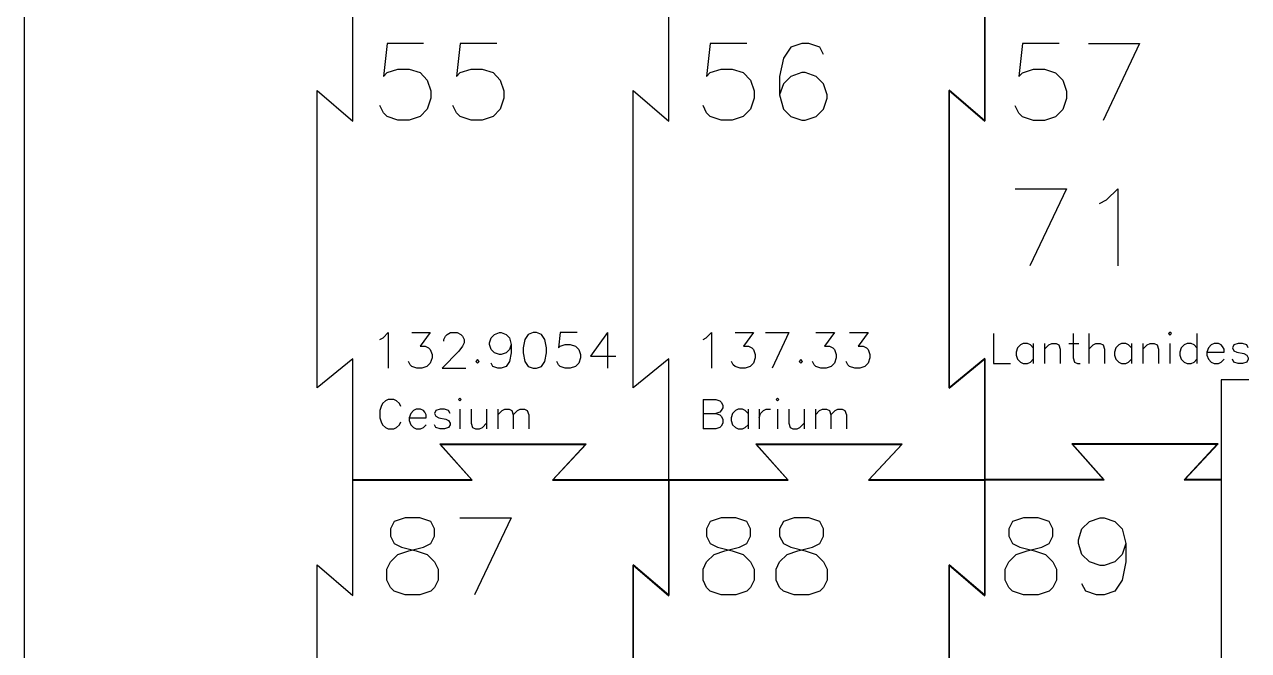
# Model space of a CAD drawing. Extents: x 0 to 297, y 0 to 210.
# Drawn here: x 0.1 to 57.6, y 64.8 to 94.2 of the extents above; entities that cross this region are included whole.
import ezdxf

# ---------------------------------------------------------------- set-up
doc = ezdxf.new("R2010")
doc.units = 0
doc.layers.get('0').update_dxf_attribs({"linetype": 'CONTINUOUS'})

msp = doc.modelspace()

# ---------------------------------------------------------------- linework, layer by layer
at = {"color": 1}
for p, q in [((0.05, 11.161079), (0.05, 198.838909)), ((45.232999, 95.087251), (45.232999, 92.386197)), ((45.242014, 92.386197), (45.242014, 95.087251)), ((15.494, 89.655236), (15.494, 92.386221)), ((30.366229, 89.655236), (30.366229, 92.386221)), ((45.232999, 92.386197), (45.232999, 89.66547)), ((45.242014, 89.644976), (45.242014, 92.386197)), ((13.815176, 77.110412), (13.815176, 91.093879)), ((13.815176, 91.093879), (15.494, 89.655236)), ((28.687406, 77.110412), (28.687406, 91.093879)), ((28.687406, 91.093879), (30.366229, 89.655236)), ((45.232999, 89.66547), (43.554175, 91.104119)), ((43.554175, 91.104119), (43.554175, 77.100445)), ((43.563191, 77.120119), (43.563191, 91.083625)), ((43.563191, 91.083625), (45.242014, 89.644976)), ((15.494, 78.481625), (13.815176, 77.110412)), ((15.494, 75.638267), (15.494, 78.481625)), ((30.366229, 78.481625), (28.687406, 77.110412)), ((30.366229, 75.638267), (30.366229, 78.481625)), ((43.554175, 77.100445), (45.232999, 78.471875)), ((45.242014, 78.491549), (43.563191, 77.120119)), ((45.232999, 78.471875), (45.232999, 75.638023)), ((45.242014, 75.638023), (45.242014, 78.491549)), ((45.232999, 75.638023), (45.232999, 72.779578)), ((45.242014, 72.779578), (45.242014, 75.638023)), ((19.595969, 74.463331), (21.093631, 72.784497)), ((26.471113, 74.463331), (19.595969, 74.463331)), ((21.114124, 72.775482), (19.616463, 74.454316)), ((19.616463, 74.454316), (26.4498, 74.454316)), ((26.4498, 74.454316), (24.887378, 72.775482)), ((24.907872, 72.784497), (26.471113, 74.463331)), ((34.468199, 74.463331), (35.96586, 72.784497)), ((41.343342, 74.463331), (34.468199, 74.463331)), ((35.986353, 72.775482), (34.488692, 74.454316)), ((34.488692, 74.454316), (41.322029, 74.454316)), ((41.322029, 74.454316), (39.759608, 72.775482)), ((39.780101, 72.784497), (41.343342, 74.463331)), ((17.501539, 72.784497), (15.494, 72.784497)), ((15.494, 72.784497), (15.494, 72.775482)), ((15.494, 72.775482), (17.501539, 72.775482)), ((21.093631, 72.784497), (17.501539, 72.784497)), ((17.501539, 72.775482), (21.114124, 72.775482)), ((24.887378, 72.775482), (26.693262, 72.775482)), ((26.693262, 72.784497), (24.907872, 72.784497)), ((28.508982, 72.784497), (26.693262, 72.784497)), ((26.693262, 72.775482), (28.508982, 72.775482)), ((30.365688, 72.784497), (28.508982, 72.784497)), ((28.508982, 72.775482), (30.365688, 72.775482)), ((30.36077, 72.779993), (30.36077, 70.078938)), ((30.369785, 72.779993), (30.36077, 72.779993)), ((30.365688, 72.775482), (30.365688, 72.784497)), ((32.373768, 72.784497), (30.366229, 72.784497)), ((30.366229, 72.784497), (30.366229, 72.775482)), ((30.366229, 72.775482), (32.373768, 72.775482)), ((30.369785, 70.078938), (30.369785, 72.779993)), ((35.96586, 72.784497), (32.373768, 72.784497)), ((32.373768, 72.775482), (35.986353, 72.775482)), ((39.759608, 72.775482), (41.565491, 72.775482)), ((41.565491, 72.784497), (39.780101, 72.784497)), ((43.381211, 72.784497), (41.565491, 72.784497)), ((41.565491, 72.775482), (43.381211, 72.775482)), ((45.237917, 72.784497), (43.381211, 72.784497)), ((43.381211, 72.775482), (45.237917, 72.775482)), ((45.232999, 72.779993), (45.232999, 70.078938)), ((45.242014, 72.779993), (45.232999, 72.779993)), ((45.232999, 72.779578), (45.242014, 72.779578)), ((45.237917, 72.775482), (45.237917, 72.784497)), ((45.242014, 70.078938), (45.242014, 72.779993)), ((15.494, 67.347977), (15.494, 70.078962)), ((30.36077, 70.078938), (30.36077, 67.358211)), ((30.369785, 67.337717), (30.369785, 70.078938)), ((45.232999, 70.078938), (45.232999, 67.358211)), ((45.242014, 67.337717), (45.242014, 70.078938)), ((13.815176, 54.803153), (13.815176, 68.78662)), ((13.815176, 68.78662), (15.494, 67.347977)), ((30.36077, 67.358211), (28.681946, 68.79686)), ((28.681946, 68.79686), (28.681946, 54.793186)), ((28.690961, 54.81286), (28.690961, 68.776366)), ((28.690961, 68.776366), (30.369785, 67.337717)), ((45.232999, 67.358211), (43.554175, 68.79686)), ((43.554175, 68.79686), (43.554175, 54.793186)), ((43.563191, 54.81286), (43.563191, 68.776366)), ((43.563191, 68.776366), (45.242014, 67.337717))]:
    msp.add_line(p, q, dxfattribs=at)
at = {"color": 5}
for p, q in [((17.11085, 93.304749), (16.936252, 91.755185)), ((18.829545, 93.304749), (17.11085, 93.304749)), ((20.548241, 93.304749), (20.373643, 91.755185)), ((22.266937, 93.304749), (20.548241, 93.304749)), ((32.318845, 93.304749), (32.144247, 91.755185)), ((34.03754, 93.304749), (32.318845, 93.304749)), ((36.618312, 93.304749), (36.099975, 93.130151)), ((36.956595, 93.304749), (36.618312, 93.304749)), ((37.474931, 93.130151), (36.956595, 93.304749)), ((47.009866, 93.30488), (46.834986, 91.752821)), ((48.73134, 93.30488), (47.009866, 93.30488)), ((50.108515, 93.30488), (52.518578, 93.30488)), ((52.518578, 93.30488), (50.797105, 89.687053)), ((36.099975, 93.130151), (35.756236, 92.617267)), ((37.644073, 92.786409), (37.474931, 93.130151)), ((35.756236, 92.617267), (35.581638, 91.755185)), ((16.936252, 91.755185), (17.11085, 91.929784)), ((17.11085, 91.929784), (17.62373, 92.098927)), ((17.62373, 92.098927), (18.142067, 92.098927)), ((18.142067, 92.098927), (18.660404, 91.929784)), ((18.660404, 91.929784), (18.998687, 91.580587)), ((18.998687, 91.580587), (19.173285, 91.067703)), ((20.373643, 91.755185), (20.548241, 91.929784)), ((20.548241, 91.929784), (21.061122, 92.098927)), ((21.061122, 92.098927), (21.579458, 92.098927)), ((21.579458, 92.098927), (22.097795, 91.929784)), ((22.097795, 91.929784), (22.436078, 91.580587)), ((22.436078, 91.580587), (22.610676, 91.067703)), ((32.144247, 91.755185), (32.318845, 91.929784)), ((32.318845, 91.929784), (32.831725, 92.098927)), ((32.831725, 92.098927), (33.350062, 92.098927)), ((33.350062, 92.098927), (33.868399, 91.929784)), ((33.868399, 91.929784), (34.206682, 91.580587)), ((34.206682, 91.580587), (34.381279, 91.067703)), ((35.581638, 91.755185), (35.581638, 90.893104)), ((36.099975, 91.755185), (35.756236, 91.411444)), ((36.618312, 91.929784), (36.099975, 91.755185)), ((36.787453, 91.929784), (36.618312, 91.929784)), ((37.30579, 91.755185), (36.787453, 91.929784)), ((37.644073, 91.411444), (37.30579, 91.755185)), ((46.834986, 91.752821), (47.009866, 91.927701)), ((47.009866, 91.927701), (47.523576, 92.097116)), ((47.523576, 92.097116), (48.04275, 92.097116)), ((48.04275, 92.097116), (48.561925, 91.927701)), ((48.561925, 91.927701), (48.900755, 91.577941)), ((48.900755, 91.577941), (49.075634, 91.064232)), ((19.173285, 91.067703), (19.173285, 90.723961)), ((22.610676, 91.067703), (22.610676, 90.723961)), ((34.381279, 91.067703), (34.381279, 90.723961)), ((35.756236, 91.411444), (35.581638, 90.893104)), ((37.818671, 90.893104), (37.644073, 91.411444)), ((49.075634, 91.064232), (49.075634, 90.719937)), ((19.173285, 90.723961), (18.998687, 90.20835)), ((22.610676, 90.723961), (22.436078, 90.20835)), ((34.381279, 90.723961), (34.206682, 90.20835)), ((35.581638, 90.893104), (35.756236, 90.20835)), ((37.644073, 90.20835), (37.818671, 90.723961)), ((37.818671, 90.723961), (37.818671, 90.893104)), ((49.075634, 90.719937), (48.900755, 90.203495)), ((16.936252, 90.036479), (16.767111, 90.38022)), ((17.11085, 89.864608), (16.936252, 90.036479)), ((17.62373, 89.692738), (17.11085, 89.864608)), ((18.660404, 89.864608), (18.142067, 89.692738)), ((18.998687, 90.20835), (18.660404, 89.864608)), ((20.373643, 90.036479), (20.204502, 90.38022)), ((20.548241, 89.864608), (20.373643, 90.036479)), ((21.061122, 89.692738), (20.548241, 89.864608)), ((22.097795, 89.864608), (21.579458, 89.692738)), ((22.436078, 90.20835), (22.097795, 89.864608)), ((32.144247, 90.036479), (31.975105, 90.38022)), ((32.318845, 89.864608), (32.144247, 90.036479)), ((32.831725, 89.692738), (32.318845, 89.864608)), ((33.868399, 89.864608), (33.350062, 89.692738)), ((34.206682, 90.20835), (33.868399, 89.864608)), ((35.756236, 90.20835), (36.099975, 89.864608)), ((36.099975, 89.864608), (36.618312, 89.692738)), ((36.787453, 89.692738), (37.30579, 89.864608)), ((37.30579, 89.864608), (37.644073, 90.20835)), ((46.834986, 90.031347), (46.665572, 90.375642)), ((47.009866, 89.8592), (46.834986, 90.031347)), ((47.523576, 89.687053), (47.009866, 89.8592)), ((48.561925, 89.8592), (48.04275, 89.687053)), ((48.900755, 90.203495), (48.561925, 89.8592)), ((18.142067, 89.692738), (17.62373, 89.692738)), ((21.579458, 89.692738), (21.061122, 89.692738)), ((33.350062, 89.692738), (32.831725, 89.692738)), ((36.618312, 89.692738), (36.787453, 89.692738)), ((48.04275, 89.687053), (47.523576, 89.687053)), ((46.665572, 86.473634), (49.075634, 86.473634)), ((49.075634, 86.473634), (47.354161, 82.855807)), ((50.966519, 85.95446), (51.485694, 86.473634)), ((51.485694, 86.473634), (51.485694, 82.855807)), ((50.62769, 85.785045), (50.966519, 85.95446)), ((16.92325, 79.468554), (17.162482, 79.707787)), ((17.162482, 79.707787), (17.162482, 78.040705)), ((18.273024, 79.707787), (19.144333, 79.707787)), ((19.144333, 79.707787), (18.670905, 79.073188)), ((19.778929, 79.390488), (19.859512, 79.546619)), ((19.859512, 79.546619), (19.940096, 79.627203)), ((19.940096, 79.627203), (20.096226, 79.707787)), ((20.096226, 79.707787), (20.413524, 79.707787)), ((20.413524, 79.707787), (20.574691, 79.627203)), ((20.574691, 79.627203), (20.652756, 79.546619)), ((20.652756, 79.546619), (20.730822, 79.390488)), ((22.000012, 79.468554), (22.161179, 79.627203)), ((22.161179, 79.627203), (22.397893, 79.707787)), ((22.397893, 79.707787), (22.478477, 79.707787)), ((22.478477, 79.707787), (22.715191, 79.627203)), ((22.715191, 79.627203), (22.87384, 79.468554)), ((23.747668, 79.627203), (23.5865, 79.390488)), ((23.984382, 79.707787), (23.747668, 79.627203)), ((24.14303, 79.707787), (23.984382, 79.707787)), ((24.382263, 79.627203), (24.14303, 79.707787)), ((24.538393, 79.390488), (24.382263, 79.627203)), ((25.253572, 79.707787), (25.172989, 78.992604)), ((26.046816, 79.707787), (25.253572, 79.707787)), ((27.474656, 79.707787), (26.681412, 78.59472)), ((27.474656, 79.707787), (27.474656, 78.040705)), ((32.131244, 79.468554), (32.370477, 79.707787)), ((32.370477, 79.707787), (32.370477, 78.040705)), ((33.481019, 79.707787), (34.352328, 79.707787)), ((34.352328, 79.707787), (33.8789, 79.073188)), ((34.908858, 79.707787), (36.0194, 79.707787)), ((36.0194, 79.707787), (35.226156, 78.040705)), ((37.28859, 79.707787), (38.1599, 79.707787)), ((38.1599, 79.707787), (37.686472, 79.073188)), ((38.875079, 79.707787), (39.746388, 79.707787)), ((39.746388, 79.707787), (39.27296, 79.073188)), ((45.635166, 79.662648), (45.635166, 78.253957)), ((49.388826, 79.662648), (49.388826, 78.522077)), ((50.125092, 79.662648), (50.125092, 78.253957)), ((53.942606, 79.728614), (53.876641, 79.662648)), ((53.876641, 79.662648), (53.942606, 79.594555)), ((54.0107, 79.662648), (53.942606, 79.728614)), ((53.942606, 79.594555), (54.0107, 79.662648)), ((55.217257, 79.662648), (55.217257, 78.253957)), ((16.767119, 79.390488), (16.92325, 79.468554)), ((18.670905, 79.073188), (18.907619, 79.073188)), ((18.907619, 79.073188), (19.066268, 78.992604)), ((19.066268, 78.992604), (19.144333, 78.91202)), ((19.144333, 78.91202), (19.224917, 78.675304)), ((19.778929, 79.309904), (19.778929, 79.390488)), ((20.652756, 79.073188), (20.494107, 78.833954)), ((20.730822, 79.22932), (20.652756, 79.073188)), ((20.730822, 79.390488), (20.730822, 79.22932)), ((21.921947, 79.22932), (22.000012, 79.468554)), ((21.921947, 79.151254), (21.921947, 79.22932)), ((22.000012, 78.91202), (21.921947, 79.151254)), ((22.161179, 78.755888), (22.000012, 78.91202)), ((22.87384, 78.91202), (22.715191, 78.755888)), ((22.87384, 79.468554), (22.951905, 79.151254)), ((22.951905, 79.151254), (22.87384, 78.91202)), ((22.951905, 79.151254), (22.951905, 78.755888)), ((23.5865, 79.390488), (23.508435, 78.992604)), ((23.508435, 78.992604), (23.508435, 78.755888)), ((24.618977, 78.992604), (24.538393, 79.390488)), ((24.618977, 78.755888), (24.618977, 78.992604)), ((25.172989, 78.992604), (25.253572, 79.073188)), ((25.253572, 79.073188), (25.490286, 79.151254)), ((25.490286, 79.151254), (25.729519, 79.151254)), ((25.729519, 79.151254), (25.968751, 79.073188)), ((25.968751, 79.073188), (26.124882, 78.91202)), ((26.124882, 78.91202), (26.205465, 78.675304)), ((31.975114, 79.390488), (32.131244, 79.468554)), ((33.8789, 79.073188), (34.115614, 79.073188)), ((34.115614, 79.073188), (34.274263, 78.992604)), ((34.274263, 78.992604), (34.352328, 78.91202)), ((34.352328, 78.91202), (34.432912, 78.675304)), ((37.686472, 79.073188), (37.923186, 79.073188)), ((37.923186, 79.073188), (38.081835, 78.992604)), ((38.081835, 78.992604), (38.1599, 78.91202)), ((38.1599, 78.91202), (38.240483, 78.675304)), ((39.27296, 79.073188), (39.509674, 79.073188)), ((39.509674, 79.073188), (39.668323, 78.992604)), ((39.668323, 78.992604), (39.746388, 78.91202)), ((39.746388, 78.91202), (39.826972, 78.675304)), ((46.775737, 78.990222), (46.709771, 78.790196)), ((46.911925, 79.126409), (46.775737, 78.990222)), ((47.043857, 79.192375), (46.911925, 79.126409)), ((47.24601, 79.192375), (47.043857, 79.192375)), ((47.38007, 79.126409), (47.24601, 79.192375)), ((47.51413, 78.990222), (47.38007, 79.126409)), ((47.51413, 79.192375), (47.51413, 78.253957)), ((48.048243, 79.192375), (48.048243, 78.253957)), ((48.048243, 78.924256), (48.250396, 79.126409)), ((48.250396, 79.126409), (48.384456, 79.192375)), ((48.384456, 79.192375), (48.584482, 79.192375)), ((48.584482, 79.192375), (48.720669, 79.126409)), ((48.720669, 79.126409), (48.786635, 78.924256)), ((48.786635, 78.924256), (48.786635, 78.253957)), ((49.188801, 79.192375), (49.656946, 79.192375)), ((50.125092, 78.924256), (50.327246, 79.126409)), ((50.327246, 79.126409), (50.461306, 79.192375)), ((50.461306, 79.192375), (50.661331, 79.192375)), ((50.661331, 79.192375), (50.797519, 79.126409)), ((50.797519, 79.126409), (50.863485, 78.924256)), ((50.863485, 78.924256), (50.863485, 78.253957)), ((51.397606, 78.990222), (51.33164, 78.790196)), ((51.533793, 79.126409), (51.397606, 78.990222)), ((51.665725, 79.192375), (51.533793, 79.126409)), ((51.867879, 79.192375), (51.665725, 79.192375)), ((52.001939, 79.126409), (51.867879, 79.192375)), ((52.135998, 78.990222), (52.001939, 79.126409)), ((52.135998, 79.192375), (52.135998, 78.253957)), ((52.670119, 79.192375), (52.670119, 78.253957)), ((52.670119, 78.924256), (52.872273, 79.126409)), ((52.872273, 79.126409), (53.006333, 79.192375)), ((53.006333, 79.192375), (53.206358, 79.192375)), ((53.206358, 79.192375), (53.342546, 79.126409)), ((53.342546, 79.126409), (53.408512, 78.924256)), ((53.408512, 78.924256), (53.408512, 78.253957)), ((53.942606, 79.192375), (53.942606, 78.253957)), ((54.478864, 78.990222), (54.412898, 78.790196)), ((54.615052, 79.126409), (54.478864, 78.990222)), ((54.746983, 79.192375), (54.615052, 79.126409)), ((54.949137, 79.192375), (54.746983, 79.192375)), ((55.083197, 79.126409), (54.949137, 79.192375)), ((55.217257, 78.990222), (55.083197, 79.126409)), ((55.751351, 78.990222), (55.685385, 78.790196)), ((55.887539, 79.126409), (55.751351, 78.990222)), ((56.019471, 79.192375), (55.887539, 79.126409)), ((56.221624, 79.192375), (56.019471, 79.192375)), ((56.355684, 79.126409), (56.221624, 79.192375)), ((56.423778, 79.058316), (56.355684, 79.126409)), ((56.489744, 78.924256), (56.423778, 79.058316)), ((56.489744, 78.790196), (56.489744, 78.924256)), ((56.957904, 79.126409), (56.891938, 78.990222)), ((56.891938, 78.990222), (56.957904, 78.85829)), ((57.160058, 79.192375), (56.957904, 79.126409)), ((57.362211, 79.192375), (57.160058, 79.192375)), ((57.562237, 79.126409), (57.362211, 79.192375)), ((57.630331, 78.990222), (57.562237, 79.126409)), ((18.19244, 78.199355), (18.114375, 78.358005)), ((19.224917, 78.516655), (19.144333, 78.27868)), ((19.224917, 78.675304), (19.224917, 78.516655)), ((20.494107, 78.833954), (19.700863, 78.040705)), ((21.365417, 78.438589), (21.287352, 78.358005)), ((21.287352, 78.358005), (21.365417, 78.27868)), ((21.446, 78.358005), (21.365417, 78.438589)), ((21.365417, 78.27868), (21.446, 78.358005)), ((22.397893, 78.675304), (22.161179, 78.755888)), ((22.478477, 78.675304), (22.397893, 78.675304)), ((22.715191, 78.755888), (22.478477, 78.675304)), ((22.87384, 78.358005), (22.715191, 78.12003)), ((22.951905, 78.755888), (22.87384, 78.358005)), ((23.508435, 78.755888), (23.5865, 78.358005)), ((23.5865, 78.358005), (23.747668, 78.12003)), ((24.382263, 78.12003), (24.538393, 78.358005)), ((24.538393, 78.358005), (24.618977, 78.755888)), ((25.172989, 78.199355), (25.094923, 78.358005)), ((26.205465, 78.516655), (26.124882, 78.27868)), ((26.205465, 78.675304), (26.205465, 78.516655)), ((26.681412, 78.59472), (27.872537, 78.59472)), ((33.400435, 78.199355), (33.32237, 78.358005)), ((34.432912, 78.516655), (34.352328, 78.27868)), ((34.432912, 78.675304), (34.432912, 78.516655)), ((36.573412, 78.438589), (36.495346, 78.358005)), ((36.495346, 78.358005), (36.573412, 78.27868)), ((36.653995, 78.358005), (36.573412, 78.438589)), ((36.573412, 78.27868), (36.653995, 78.358005)), ((37.208007, 78.199355), (37.129942, 78.358005)), ((38.240483, 78.516655), (38.1599, 78.27868)), ((38.240483, 78.675304), (38.240483, 78.516655)), ((38.794495, 78.199355), (38.71643, 78.358005)), ((39.826972, 78.516655), (39.746388, 78.27868)), ((39.826972, 78.675304), (39.826972, 78.516655)), ((46.709771, 78.790196), (46.709771, 78.656136)), ((46.709771, 78.656136), (46.775737, 78.455047)), ((46.775737, 78.455047), (46.911925, 78.320987)), ((47.38007, 78.320987), (47.51413, 78.455047)), ((49.388826, 78.522077), (49.45692, 78.320987)), ((51.33164, 78.790196), (51.33164, 78.656136)), ((51.33164, 78.656136), (51.397606, 78.455047)), ((51.397606, 78.455047), (51.533793, 78.320987)), ((52.001939, 78.320987), (52.135998, 78.455047)), ((54.412898, 78.790196), (54.412898, 78.656136)), ((54.412898, 78.656136), (54.478864, 78.455047)), ((54.478864, 78.455047), (54.615052, 78.320987)), ((55.083197, 78.320987), (55.217257, 78.455047)), ((55.685385, 78.790196), (56.489744, 78.790196)), ((55.685385, 78.790196), (55.685385, 78.656136)), ((55.685385, 78.656136), (55.751351, 78.455047)), ((55.751351, 78.455047), (55.887539, 78.320987)), ((56.355684, 78.320987), (56.489744, 78.455047)), ((56.957904, 78.320987), (56.891938, 78.455047)), ((56.957904, 78.85829), (57.094092, 78.790196)), ((57.094092, 78.790196), (57.428177, 78.722102)), ((57.428177, 78.722102), (57.562237, 78.656136)), ((57.562237, 78.656136), (57.630331, 78.522077)), ((57.630331, 78.455047), (57.562237, 78.320987)), ((57.630331, 78.522077), (57.630331, 78.455047)), ((18.273024, 78.12003), (18.19244, 78.199355)), ((18.509738, 78.040705), (18.273024, 78.12003)), ((18.74897, 78.040705), (18.509738, 78.040705)), ((18.988203, 78.12003), (18.74897, 78.040705)), ((19.144333, 78.27868), (18.988203, 78.12003)), ((19.700863, 78.040705), (20.811405, 78.040705)), ((22.080596, 78.12003), (22.000012, 78.27868)), ((22.31731, 78.040705), (22.080596, 78.12003)), ((22.478477, 78.040705), (22.31731, 78.040705)), ((22.715191, 78.12003), (22.478477, 78.040705)), ((23.747668, 78.12003), (23.984382, 78.040705)), ((23.984382, 78.040705), (24.14303, 78.040705)), ((24.14303, 78.040705), (24.382263, 78.12003)), ((25.253572, 78.12003), (25.172989, 78.199355)), ((25.490286, 78.040705), (25.253572, 78.12003)), ((25.729519, 78.040705), (25.490286, 78.040705)), ((25.968751, 78.12003), (25.729519, 78.040705)), ((26.124882, 78.27868), (25.968751, 78.12003)), ((33.481019, 78.12003), (33.400435, 78.199355)), ((33.717733, 78.040705), (33.481019, 78.12003)), ((33.956965, 78.040705), (33.717733, 78.040705)), ((34.196197, 78.12003), (33.956965, 78.040705)), ((34.352328, 78.27868), (34.196197, 78.12003)), ((37.28859, 78.12003), (37.208007, 78.199355)), ((37.525305, 78.040705), (37.28859, 78.12003)), ((37.764537, 78.040705), (37.525305, 78.040705)), ((38.003769, 78.12003), (37.764537, 78.040705)), ((38.1599, 78.27868), (38.003769, 78.12003)), ((38.875079, 78.12003), (38.794495, 78.199355)), ((39.111793, 78.040705), (38.875079, 78.12003)), ((39.351025, 78.040705), (39.111793, 78.040705)), ((39.590258, 78.12003), (39.351025, 78.040705)), ((39.746388, 78.27868), (39.590258, 78.12003)), ((45.635166, 78.253957), (46.439525, 78.253957)), ((46.911925, 78.320987), (47.043857, 78.253957)), ((47.043857, 78.253957), (47.24601, 78.253957)), ((47.24601, 78.253957), (47.38007, 78.320987)), ((49.45692, 78.320987), (49.588852, 78.253957)), ((49.588852, 78.253957), (49.72504, 78.253957)), ((51.533793, 78.320987), (51.665725, 78.253957)), ((51.665725, 78.253957), (51.867879, 78.253957)), ((51.867879, 78.253957), (52.001939, 78.320987)), ((54.615052, 78.320987), (54.746983, 78.253957)), ((54.746983, 78.253957), (54.949137, 78.253957)), ((54.949137, 78.253957), (55.083197, 78.320987)), ((55.887539, 78.320987), (56.019471, 78.253957)), ((56.019471, 78.253957), (56.221624, 78.253957)), ((56.221624, 78.253957), (56.355684, 78.320987)), ((57.160058, 78.253957), (56.957904, 78.320987)), ((57.362211, 78.253957), (57.160058, 78.253957)), ((57.562237, 78.320987), (57.362211, 78.253957)), ((57.652581, 77.485623), (56.358107, 77.48562)), ((56.358107, 77.48562), (56.358107, 72.800119)), ((20.536034, 76.633884), (20.47098, 76.568829)), ((20.603187, 76.568829), (20.536034, 76.633884)), ((35.479614, 76.633884), (35.414559, 76.568829)), ((35.546766, 76.568829), (35.479614, 76.633884)), ((16.83213, 76.237259), (16.767075, 76.039996)), ((16.767075, 76.039996), (16.767075, 75.708427)), ((16.899283, 76.369468), (16.83213, 76.237259)), ((17.03149, 76.501676), (16.899283, 76.369468)), ((17.163697, 76.568829), (17.03149, 76.501676)), ((17.428112, 76.568829), (17.163697, 76.568829)), ((17.56032, 76.501676), (17.428112, 76.568829)), ((17.692527, 76.369468), (17.56032, 76.501676)), ((17.75968, 76.237259), (17.692527, 76.369468)), ((18.355662, 76.039996), (18.221356, 75.90569)), ((18.485771, 76.105051), (18.355662, 76.039996)), ((18.685131, 76.105051), (18.485771, 76.105051)), ((18.817339, 76.039996), (18.685131, 76.105051)), ((18.884492, 75.972843), (18.817339, 76.039996)), ((19.411223, 76.039996), (19.346168, 75.90569)), ((19.610583, 76.105051), (19.411223, 76.039996)), ((19.809943, 76.105051), (19.610583, 76.105051)), ((20.007205, 76.039996), (19.809943, 76.105051)), ((20.074358, 75.90569), (20.007205, 76.039996)), ((20.47098, 76.568829), (20.536034, 76.501676)), ((20.536034, 76.501676), (20.603187, 76.568829)), ((20.536034, 76.105051), (20.536034, 75.179594)), ((21.064864, 76.105051), (21.064864, 75.44401)), ((21.793053, 76.105051), (21.793053, 75.179594)), ((22.319784, 76.105051), (22.319784, 75.179594)), ((22.319784, 75.840635), (22.519145, 76.039996)), ((22.519145, 76.039996), (22.651352, 76.105051)), ((22.651352, 76.105051), (22.848614, 76.105051)), ((22.848614, 76.105051), (22.98292, 76.039996)), ((22.98292, 76.039996), (23.047974, 75.840635)), ((23.047974, 75.840635), (23.247334, 76.039996)), ((23.247334, 76.039996), (23.377443, 76.105051)), ((23.377443, 76.105051), (23.576804, 76.105051)), ((23.576804, 76.105051), (23.709011, 76.039996)), ((23.709011, 76.039996), (23.776164, 75.840635)), ((31.975069, 76.568829), (31.975069, 75.179594)), ((31.975069, 76.568829), (32.571052, 76.568829)), ((32.571052, 76.568829), (32.768313, 76.501676)), ((32.768313, 76.501676), (32.835466, 76.434522)), ((32.835466, 76.039996), (32.768313, 75.972843)), ((32.835466, 76.434522), (32.902619, 76.304413)), ((32.902619, 76.170106), (32.835466, 76.039996)), ((32.902619, 76.304413), (32.902619, 76.170106)), ((33.498602, 76.039996), (33.364296, 75.90569)), ((33.628711, 76.105051), (33.498602, 76.039996)), ((33.828071, 76.105051), (33.628711, 76.105051)), ((33.960278, 76.039996), (33.828071, 76.105051)), ((34.092486, 75.90569), (33.960278, 76.039996)), ((34.092486, 76.105051), (34.092486, 75.179594)), ((34.619216, 76.105051), (34.619216, 75.179594)), ((34.686369, 75.90569), (34.818577, 76.039996)), ((34.818577, 76.039996), (34.950784, 76.105051)), ((34.950784, 76.105051), (35.148046, 76.105051)), ((35.414559, 76.568829), (35.479614, 76.501676)), ((35.479614, 76.501676), (35.546766, 76.568829)), ((35.479614, 76.105051), (35.479614, 75.179594)), ((36.008443, 76.105051), (36.008443, 75.44401)), ((36.736633, 76.105051), (36.736633, 75.179594)), ((37.263364, 76.105051), (37.263364, 75.179594)), ((37.263364, 75.840635), (37.462724, 76.039996)), ((37.462724, 76.039996), (37.594931, 76.105051)), ((37.594931, 76.105051), (37.792193, 76.105051)), ((37.792193, 76.105051), (37.926499, 76.039996)), ((37.926499, 76.039996), (37.991553, 75.840635)), ((37.991553, 75.840635), (38.190914, 76.039996)), ((38.190914, 76.039996), (38.321022, 76.105051)), ((38.321022, 76.105051), (38.520383, 76.105051)), ((38.520383, 76.105051), (38.65259, 76.039996)), ((38.65259, 76.039996), (38.719743, 75.840635)), ((16.767075, 75.708427), (16.83213, 75.511164)), ((16.83213, 75.511164), (16.899283, 75.377906)), ((17.692527, 75.377906), (17.75968, 75.511164)), ((18.221356, 75.90569), (18.156302, 75.708427)), ((18.156302, 75.708427), (18.949546, 75.708427)), ((18.156302, 75.708427), (18.156302, 75.576219)), ((18.156302, 75.576219), (18.221356, 75.377906)), ((18.949546, 75.840635), (18.884492, 75.972843)), ((18.949546, 75.708427), (18.949546, 75.840635)), ((19.346168, 75.90569), (19.411223, 75.77558)), ((19.411223, 75.77558), (19.545528, 75.708427)), ((19.545528, 75.708427), (19.874998, 75.641273)), ((19.874998, 75.641273), (20.007205, 75.576219)), ((20.007205, 75.576219), (20.074358, 75.44401)), ((23.047974, 75.840635), (23.047974, 75.179594)), ((23.776164, 75.840635), (23.776164, 75.179594)), ((31.975069, 75.90569), (32.571052, 75.90569)), ((32.768313, 75.972843), (32.571052, 75.90569)), ((32.571052, 75.90569), (32.768313, 75.840635)), ((32.768313, 75.840635), (32.835466, 75.77558)), ((32.835466, 75.77558), (32.902619, 75.641273)), ((32.902619, 75.641273), (32.902619, 75.44401)), ((33.364296, 75.90569), (33.299241, 75.708427)), ((33.299241, 75.708427), (33.299241, 75.576219)), ((33.299241, 75.576219), (33.364296, 75.377906)), ((34.619216, 75.708427), (34.686369, 75.90569)), ((37.991553, 75.840635), (37.991553, 75.179594)), ((38.719743, 75.840635), (38.719743, 75.179594)), ((16.899283, 75.377906), (17.03149, 75.245698)), ((17.03149, 75.245698), (17.163697, 75.179594)), ((17.163697, 75.179594), (17.428112, 75.179594)), ((17.428112, 75.179594), (17.56032, 75.245698)), ((17.56032, 75.245698), (17.692527, 75.377906)), ((18.221356, 75.377906), (18.355662, 75.245698)), ((18.355662, 75.245698), (18.485771, 75.179594)), ((18.485771, 75.179594), (18.685131, 75.179594)), ((18.685131, 75.179594), (18.817339, 75.245698)), ((18.817339, 75.245698), (18.949546, 75.377906)), ((19.411223, 75.245698), (19.346168, 75.377906)), ((19.610583, 75.179594), (19.411223, 75.245698)), ((19.809943, 75.179594), (19.610583, 75.179594)), ((20.007205, 75.245698), (19.809943, 75.179594)), ((20.074358, 75.377906), (20.007205, 75.245698)), ((20.074358, 75.44401), (20.074358, 75.377906)), ((21.064864, 75.44401), (21.132017, 75.245698)), ((21.132017, 75.245698), (21.264224, 75.179594)), ((21.264224, 75.179594), (21.463584, 75.179594)), ((21.463584, 75.179594), (21.593693, 75.245698)), ((21.593693, 75.245698), (21.793053, 75.44401)), ((32.571052, 75.179594), (31.975069, 75.179594)), ((32.768313, 75.245698), (32.571052, 75.179594)), ((32.835466, 75.311802), (32.768313, 75.245698)), ((32.902619, 75.44401), (32.835466, 75.311802)), ((33.364296, 75.377906), (33.498602, 75.245698)), ((33.498602, 75.245698), (33.628711, 75.179594)), ((33.628711, 75.179594), (33.828071, 75.179594)), ((33.828071, 75.179594), (33.960278, 75.245698)), ((33.960278, 75.245698), (34.092486, 75.377906)), ((36.008443, 75.44401), (36.075596, 75.245698)), ((36.075596, 75.245698), (36.207803, 75.179594)), ((36.207803, 75.179594), (36.407164, 75.179594)), ((36.407164, 75.179594), (36.537272, 75.245698)), ((36.537272, 75.245698), (36.736633, 75.44401)), ((56.206686, 74.476503), (49.328022, 74.476503)), ((49.328022, 74.476503), (50.823553, 72.800119)), ((50.857129, 72.784615), (49.362127, 74.460999)), ((49.362127, 74.460999), (56.17155, 74.460999)), ((56.17155, 74.460999), (54.612969, 72.784615)), ((54.6471, 72.800119), (56.206686, 74.476503)), ((47.243926, 72.800119), (45.238358, 72.800119)), ((45.238358, 72.800119), (45.238358, 72.784615)), ((45.238358, 72.784615), (47.243926, 72.784615)), ((50.823553, 72.800119), (47.243926, 72.800119)), ((47.243926, 72.784615), (50.857129, 72.784615)), ((54.612969, 72.784615), (56.358107, 72.784615)), ((56.358107, 72.800119), (54.6471, 72.800119)), ((56.358107, 72.784615), (56.358107, 50.487783)), ((17.959496, 70.99749), (17.446615, 70.822892)), ((18.646974, 70.99749), (17.959496, 70.99749)), ((19.165311, 70.822892), (18.646974, 70.99749)), ((20.540268, 70.99749), (22.946441, 70.99749)), ((22.946441, 70.99749), (21.227746, 67.385479)), ((32.831725, 70.99749), (32.318845, 70.822892)), ((33.519203, 70.99749), (32.831725, 70.99749)), ((34.03754, 70.822892), (33.519203, 70.99749)), ((36.269116, 70.99749), (35.756236, 70.822892)), ((36.956595, 70.99749), (36.269116, 70.99749)), ((37.474931, 70.822892), (36.956595, 70.99749)), ((47.049972, 70.997621), (46.536262, 70.822741)), ((47.738561, 70.997621), (47.049972, 70.997621)), ((48.257736, 70.822741), (47.738561, 70.997621)), ((50.154086, 70.822741), (50.667795, 70.997621)), ((50.667795, 70.997621), (50.842675, 70.997621)), ((50.842675, 70.997621), (51.356384, 70.822741)), ((17.446615, 70.822892), (17.272018, 70.47915)), ((17.272018, 70.47915), (17.272018, 70.135409)), ((19.334452, 70.47915), (19.165311, 70.822892)), ((19.334452, 70.135409), (19.334452, 70.47915)), ((32.318845, 70.822892), (32.144247, 70.47915)), ((32.144247, 70.47915), (32.144247, 70.135409)), ((34.206682, 70.47915), (34.03754, 70.822892)), ((34.206682, 70.135409), (34.206682, 70.47915)), ((35.756236, 70.822892), (35.581638, 70.47915)), ((35.581638, 70.47915), (35.581638, 70.135409)), ((37.644073, 70.47915), (37.474931, 70.822892)), ((37.644073, 70.135409), (37.644073, 70.47915)), ((46.536262, 70.822741), (46.361382, 70.478446)), ((46.361382, 70.478446), (46.361382, 70.134151)), ((48.42715, 70.478446), (48.257736, 70.822741)), ((48.42715, 70.134151), (48.42715, 70.478446)), ((49.634911, 69.959271), (49.804326, 70.478446)), ((49.804326, 70.478446), (50.154086, 70.822741)), ((51.356384, 70.822741), (51.700679, 70.478446)), ((51.700679, 70.478446), (51.870094, 69.789857)), ((17.272018, 70.135409), (17.446615, 69.791668)), ((17.446615, 69.791668), (17.790354, 69.622525)), ((18.821572, 69.622525), (19.165311, 69.791668)), ((19.165311, 69.791668), (19.334452, 70.135409)), ((32.144247, 70.135409), (32.318845, 69.791668)), ((32.318845, 69.791668), (32.662584, 69.622525)), ((33.693801, 69.622525), (34.03754, 69.791668)), ((34.03754, 69.791668), (34.206682, 70.135409)), ((35.581638, 70.135409), (35.756236, 69.791668)), ((35.756236, 69.791668), (36.099975, 69.622525)), ((37.131192, 69.622525), (37.474931, 69.791668)), ((37.474931, 69.791668), (37.644073, 70.135409)), ((46.361382, 70.134151), (46.536262, 69.789857)), ((46.536262, 69.789857), (46.880557, 69.620442)), ((47.913441, 69.620442), (48.257736, 69.789857)), ((48.257736, 69.789857), (48.42715, 70.134151)), ((49.634911, 69.789857), (49.634911, 69.959271)), ((49.804326, 69.270682), (49.634911, 69.789857)), ((51.870094, 69.789857), (51.700679, 69.270682)), ((51.870094, 69.789857), (51.870094, 68.931852)), ((17.272018, 68.935043), (17.621213, 69.273328)), ((17.621213, 69.273328), (18.134094, 69.447926)), ((17.790354, 69.622525), (18.477833, 69.447926)), ((18.134094, 69.447926), (18.821572, 69.622525)), ((18.477833, 69.447926), (18.99617, 69.273328)), ((18.99617, 69.273328), (19.334452, 68.935043)), ((32.144247, 68.935043), (32.493442, 69.273328)), ((32.493442, 69.273328), (33.006323, 69.447926)), ((32.662584, 69.622525), (33.350062, 69.447926)), ((33.006323, 69.447926), (33.693801, 69.622525)), ((33.350062, 69.447926), (33.868399, 69.273328)), ((33.868399, 69.273328), (34.206682, 68.935043)), ((35.581638, 68.935043), (35.930833, 69.273328)), ((35.930833, 69.273328), (36.443714, 69.447926)), ((36.099975, 69.622525), (36.787453, 69.447926)), ((36.443714, 69.447926), (37.131192, 69.622525)), ((36.787453, 69.447926), (37.30579, 69.273328)), ((37.30579, 69.273328), (37.644073, 68.935043)), ((46.361382, 68.931852), (46.711142, 69.270682)), ((46.711142, 69.270682), (47.224852, 69.445562)), ((46.880557, 69.620442), (47.569146, 69.445562)), ((47.224852, 69.445562), (47.913441, 69.620442)), ((47.569146, 69.445562), (48.088321, 69.270682)), ((48.088321, 69.270682), (48.42715, 68.931852)), ((50.154086, 68.931852), (49.804326, 69.270682)), ((51.700679, 69.270682), (51.356384, 68.931852)), ((17.102876, 68.585845), (17.272018, 68.935043)), ((17.102876, 68.072961), (17.102876, 68.585845)), ((19.334452, 68.935043), (19.50905, 68.585845)), ((19.50905, 68.585845), (19.50905, 68.072961)), ((31.975105, 68.585845), (32.144247, 68.935043)), ((31.975105, 68.072961), (31.975105, 68.585845)), ((34.206682, 68.935043), (34.381279, 68.585845)), ((34.381279, 68.585845), (34.381279, 68.072961)), ((35.412497, 68.585845), (35.581638, 68.935043)), ((35.412497, 68.072961), (35.412497, 68.585845)), ((37.644073, 68.935043), (37.818671, 68.585845)), ((37.818671, 68.585845), (37.818671, 68.072961)), ((46.191967, 68.582093), (46.361382, 68.931852)), ((46.191967, 68.068383), (46.191967, 68.582093)), ((48.42715, 68.931852), (48.60203, 68.582093)), ((48.60203, 68.582093), (48.60203, 68.068383)), ((50.667795, 68.756973), (50.154086, 68.931852)), ((50.842675, 68.756973), (50.667795, 68.756973)), ((51.356384, 68.931852), (50.842675, 68.756973)), ((51.870094, 68.931852), (51.700679, 68.068383)), ((17.272018, 67.72922), (17.102876, 68.072961)), ((19.50905, 68.072961), (19.334452, 67.72922)), ((32.144247, 67.72922), (31.975105, 68.072961)), ((34.381279, 68.072961), (34.206682, 67.72922)), ((35.581638, 67.72922), (35.412497, 68.072961)), ((37.818671, 68.072961), (37.644073, 67.72922)), ((46.361382, 67.724088), (46.191967, 68.068383)), ((48.60203, 68.068383), (48.42715, 67.724088)), ((51.700679, 68.068383), (51.356384, 67.551941)), ((17.446615, 67.557349), (17.272018, 67.72922)), ((17.959496, 67.385479), (17.446615, 67.557349)), ((18.646974, 67.385479), (17.959496, 67.385479)), ((19.165311, 67.557349), (18.646974, 67.385479)), ((19.334452, 67.72922), (19.165311, 67.557349)), ((32.318845, 67.557349), (32.144247, 67.72922)), ((32.831725, 67.385479), (32.318845, 67.557349)), ((33.519203, 67.385479), (32.831725, 67.385479)), ((34.03754, 67.557349), (33.519203, 67.385479)), ((34.206682, 67.72922), (34.03754, 67.557349)), ((35.756236, 67.557349), (35.581638, 67.72922)), ((36.269116, 67.385479), (35.756236, 67.557349)), ((36.956595, 67.385479), (36.269116, 67.385479)), ((37.474931, 67.557349), (36.956595, 67.385479)), ((37.644073, 67.72922), (37.474931, 67.557349)), ((46.536262, 67.551941), (46.361382, 67.724088)), ((47.049972, 67.379794), (46.536262, 67.551941)), ((48.257736, 67.551941), (47.738561, 67.379794)), ((48.42715, 67.724088), (48.257736, 67.551941)), ((49.979206, 67.551941), (49.804326, 67.896236)), ((50.492915, 67.379794), (49.979206, 67.551941)), ((51.356384, 67.551941), (50.842675, 67.379794)), ((47.738561, 67.379794), (47.049972, 67.379794)), ((50.842675, 67.379794), (50.492915, 67.379794))]:
    msp.add_line(p, q, dxfattribs=at)
at = {"color": 1}
for points in [[(15.494, 92.386221), (15.494, 93.291696), (15.494, 94.192176), (15.494, 95.087251)], [(30.366229, 92.386221), (30.366229, 93.291696), (30.366229, 94.192176), (30.366229, 95.087251)], [(15.494, 72.779905), (15.494, 73.734914), (15.494, 74.687842), (15.494, 75.638267)], [(30.366229, 72.779905), (30.366229, 73.734914), (30.366229, 74.687842), (30.366229, 75.638267)], [(15.494, 70.078962), (15.494, 70.984437), (15.494, 71.884917), (15.494, 72.779993)]]:
    msp.add_open_spline(points, degree=3, dxfattribs=at)

doc.saveas('drawing.dxf')
